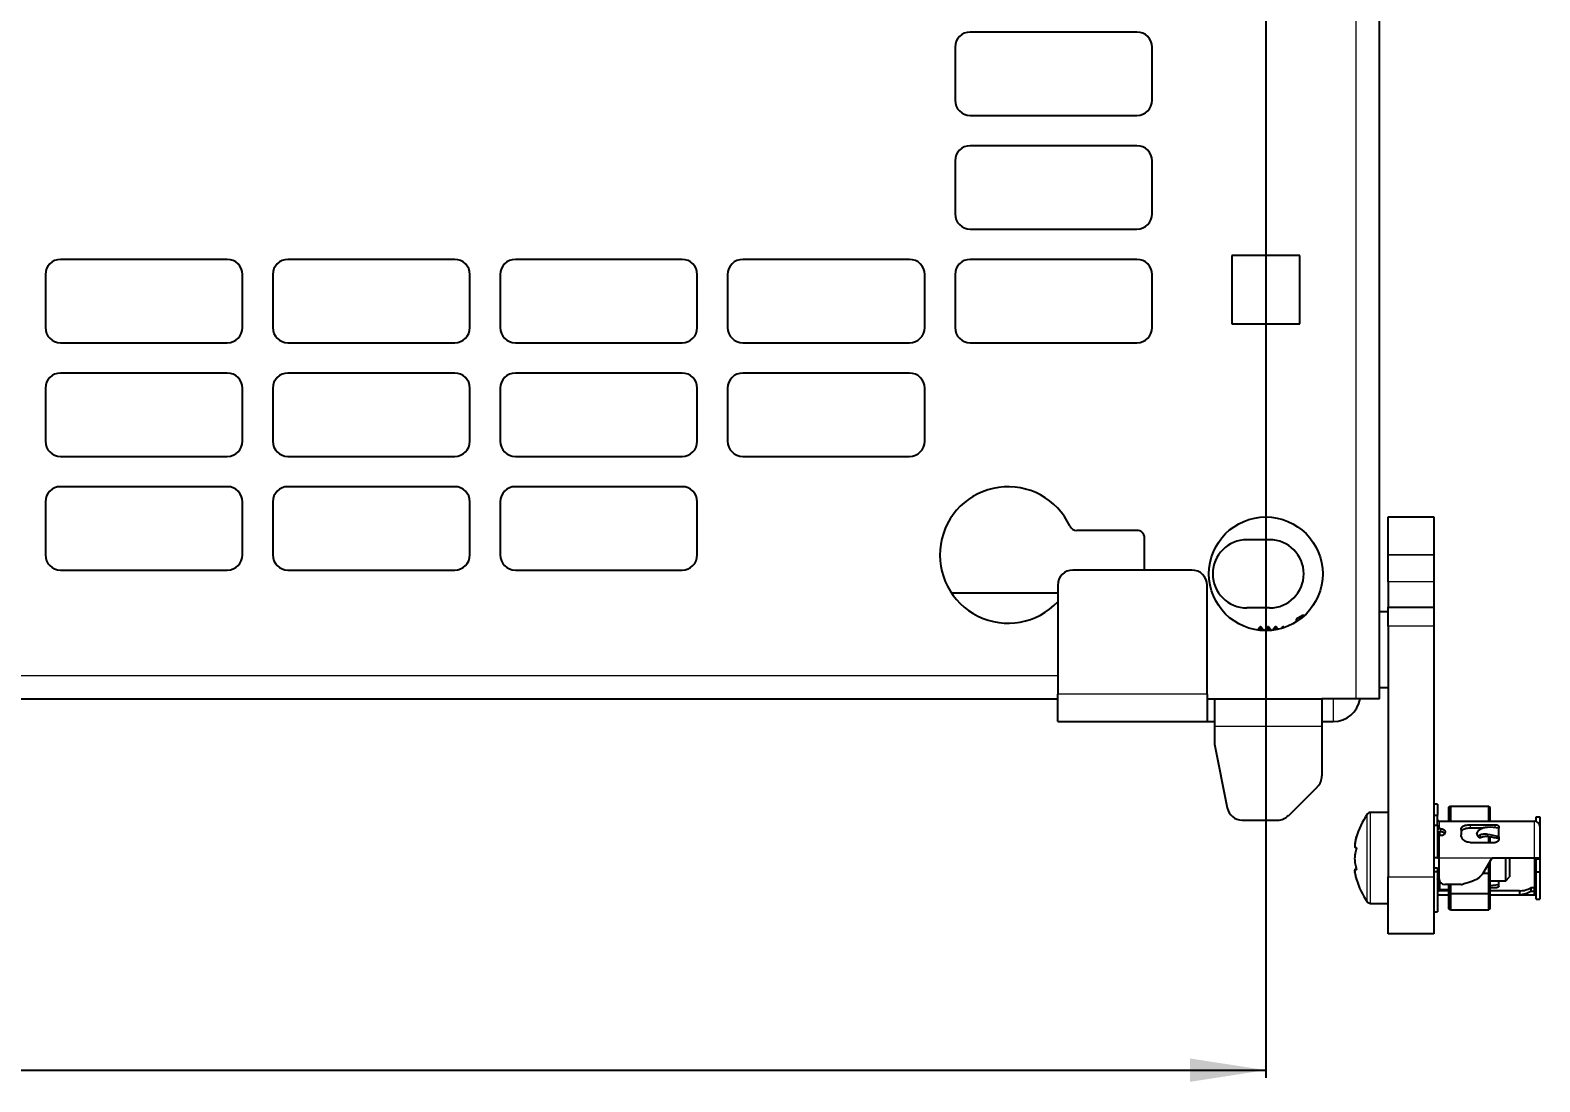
# Model space of a CAD drawing. Header units: millimetres. Extents: x -656 to 1253, y 650 to 1898.
# Drawn here: x -42.7 to 156.4, y 811.8 to 950.6 of the extents above; entities that cross this region are included whole.
import ezdxf

# ---------------------------------------------------------------- set-up
doc = ezdxf.new("R2010")
doc.units = ezdxf.units.MM
doc.layers.add('FORMAT', color=7, linetype='Continuous')
doc.styles.add('SLDTEXTSTYLE0', font='TXT', dxfattribs={"width": 0.75})
doc.dimstyles.new('SLDDIMSTYLE0', dxfattribs={"dimtxt": 20, "dimasz": 10, "dimexe": 0, "dimexo": 0.0625, "dimgap": 5, "dimtad": 2, "dimdec": 1, "dimrnd": 1e-09, "dimzin": 12, "dimdsep": 46, "dimtxsty": 'SLDTEXTSTYLE0', "dimsah": 1, "dimcen": 0.09, "dimadec": 0, "dimazin": 3, "dimtfac": 1, "dimtofl": 0, "dimtmove": 0, "dimatfit": 3, "dimfxl": 0, "dimfrac": 2, "dimtolj": 1, "dimtzin": 12, "dimarcsym": 0})

# ---------------------------------------------------------------- blocks, each defined once
blk = doc.blocks.new('_D_4')
at = {"layer": 'FORMAT'}
for p, q in [((-535.71, 1303.85), (-535.71, 812.36)), ((120.29, 1303.85), (120.29, 812.36)), ((-535.71, 813.36), (120.29, 813.36))]:
    blk.add_line(p, q, dxfattribs=at)
for points in [[(-535.71, 813.36), (-525.71, 811.82), (-525.71, 814.9)], [(120.29, 813.36), (110.29, 814.9), (110.29, 811.82)]]:
    blk.add_solid(points, dxfattribs=at)
at = {"layer": 'FORMAT', "insert": (-229.88, 839.14), "char_height": 20, "attachment_point": 1, "style": 'SLDTEXTSTYLE0'}
blk.add_mtext('656', dxfattribs=at)

msp = doc.modelspace()

# ---------------------------------------------------------------- linework, layer by layer
at = {"color": 8, "linetype": 'Continuous', "lineweight": 18}
for p, q in [((132.19, 862.36), (132.19, 1745.36)), ((142.44, 881.36), (136.44, 881.36)), ((136.44, 881.35), (142.44, 881.35)), ((142.44, 877.82), (136.44, 877.82)), ((142.44, 871.97), (136.44, 871.97)), ((-507.76, 865.45), (92.84, 865.45)), ((112.54, 862.96), (92.84, 862.96)), ((129.19, 862.36), (129.19, 859.36)), ((113.54, 858.76), (127.69, 858.76)), ((133.67, 835.59), (133.67, 847.13)), ((134.11, 835.36), (134.11, 847.36)), ((143.14, 846.21), (143.14, 845.2)), ((143.39, 844.81), (143.39, 845.2)), ((147.24, 845.75), (147.24, 845.3)), ((150.54, 845.3), (150.54, 845.75)), ((155.74, 841.36), (155.74, 846.21)), ((143.14, 844.31), (143.14, 841.36)), ((143.14, 841.36), (150.14, 841.36)), ((155.74, 837.41), (155.74, 841.36)), ((136.44, 838.86), (142.44, 838.86)), ((143.14, 837.91), (143.14, 837.01))]:
    msp.add_line(p, q, dxfattribs=at)
at = {"color": 7, "linetype": 'Continuous', "lineweight": 25}
for p, q in [((135.29, 862.36), (135.29, 1745.36)), ((103.29, 950.36), (81.29, 950.36)), ((79.29, 948.36), (79.29, 941.36)), ((105.29, 941.36), (105.29, 948.36)), ((81.29, 939.36), (103.29, 939.36)), ((103.29, 935.36), (81.29, 935.36)), ((79.29, 933.36), (79.29, 926.36)), ((105.29, 926.36), (105.29, 933.36)), ((81.29, 924.36), (103.29, 924.36)), ((-16.71, 920.36), (-38.71, 920.36)), ((13.29, 920.36), (-8.71, 920.36)), ((43.29, 920.36), (21.29, 920.36)), ((73.29, 920.36), (51.29, 920.36)), ((103.29, 920.36), (81.29, 920.36)), ((115.79, 920.86), (115.79, 911.86)), ((124.79, 920.86), (115.79, 920.86)), ((124.79, 911.86), (124.79, 920.86)), ((-40.71, 918.36), (-40.71, 911.36)), ((-14.71, 911.36), (-14.71, 918.36)), ((-10.71, 918.36), (-10.71, 911.36)), ((15.29, 911.36), (15.29, 918.36)), ((19.29, 918.36), (19.29, 911.36)), ((45.29, 911.36), (45.29, 918.36)), ((49.29, 918.36), (49.29, 911.36)), ((75.29, 911.36), (75.29, 918.36)), ((79.29, 918.36), (79.29, 911.36)), ((105.29, 911.36), (105.29, 918.36)), ((115.79, 911.86), (124.79, 911.86)), ((-38.71, 909.36), (-16.71, 909.36)), ((-8.71, 909.36), (13.29, 909.36)), ((21.29, 909.36), (43.29, 909.36)), ((51.29, 909.36), (73.29, 909.36)), ((81.29, 909.36), (103.29, 909.36)), ((-16.71, 905.36), (-38.71, 905.36)), ((13.29, 905.36), (-8.71, 905.36)), ((43.29, 905.36), (21.29, 905.36)), ((73.29, 905.36), (51.29, 905.36)), ((-40.71, 903.36), (-40.71, 896.36)), ((-14.71, 896.36), (-14.71, 903.36)), ((-10.71, 903.36), (-10.71, 896.36)), ((15.29, 896.36), (15.29, 903.36)), ((19.29, 903.36), (19.29, 896.36)), ((45.29, 896.36), (45.29, 903.36)), ((49.29, 903.36), (49.29, 896.36)), ((75.29, 896.36), (75.29, 903.36)), ((-38.71, 894.36), (-16.71, 894.36)), ((-8.71, 894.36), (13.29, 894.36)), ((21.29, 894.36), (43.29, 894.36)), ((51.29, 894.36), (73.29, 894.36)), ((-16.71, 890.36), (-38.71, 890.36)), ((13.29, 890.36), (-8.71, 890.36)), ((43.29, 890.36), (21.29, 890.36)), ((-40.71, 888.36), (-40.71, 881.36)), ((-14.71, 881.36), (-14.71, 888.36)), ((-10.71, 888.36), (-10.71, 881.36)), ((15.29, 881.36), (15.29, 888.36)), ((19.29, 888.36), (19.29, 881.36)), ((45.29, 881.36), (45.29, 888.36)), ((136.44, 886.36), (142.44, 886.36)), ((136.44, 881.36), (136.44, 886.36)), ((142.44, 886.36), (142.44, 881.36)), ((103.29, 884.6), (95.34, 884.6)), ((104.29, 879.36), (104.29, 883.6)), ((120.79, 883.36), (117.79, 883.36)), ((136.44, 881.36), (136.44, 881.35)), ((136.44, 877.82), (136.44, 881.35)), ((142.44, 881.36), (142.44, 881.35)), ((142.44, 881.35), (142.44, 877.82)), ((-38.71, 879.36), (-16.71, 879.36)), ((-8.71, 879.36), (13.29, 879.36)), ((21.29, 879.36), (43.29, 879.36)), ((110.54, 879.36), (94.84, 879.36)), ((78.8, 876.35), (92.84, 876.35)), ((92.84, 877.36), (92.84, 862.96)), ((112.54, 862.96), (112.54, 877.36)), ((136.44, 877.82), (136.44, 874.47)), ((142.44, 877.82), (142.44, 874.47)), ((120.79, 874.36), (117.79, 874.36)), ((136.44, 874.47), (142.44, 874.47)), ((136.44, 871.97), (136.44, 874.47)), ((142.44, 874.47), (142.44, 871.97)), ((125.15, 873.36), (124.29, 872.86)), ((124.29, 872.86), (124.29, 872.51)), ((125.38, 873.36), (125.15, 873.36)), ((125.15, 873.36), (125.15, 873.15)), ((136.44, 873.86), (135.29, 873.86)), ((119.54, 871.86), (119.29, 871.61)), ((119.29, 871.61), (119.29, 871.42)), ((119.65, 871.86), (119.54, 871.86)), ((119.54, 871.86), (119.54, 871.39)), ((120, 871.36), (119.65, 871.86)), ((119.65, 871.86), (119.65, 871.38)), ((120.52, 871.86), (120.17, 871.36)), ((120.65, 871.86), (120.52, 871.86)), ((120.52, 871.86), (120.52, 871.36)), ((120.98, 871.39), (120.65, 871.86)), ((120.65, 871.86), (120.65, 871.37)), ((121.52, 871.86), (121.21, 871.41)), ((121.65, 871.86), (121.52, 871.86)), ((121.52, 871.86), (121.52, 871.46)), ((121.88, 871.53), (121.65, 871.86)), ((121.65, 871.86), (121.65, 871.48)), ((122.52, 871.86), (122.37, 871.65)), ((122.65, 871.86), (122.52, 871.86)), ((122.52, 871.86), (122.52, 871.7)), ((122.72, 871.76), (122.65, 871.86)), ((122.65, 871.86), (122.65, 871.74)), ((136.44, 871.97), (136.44, 838.86)), ((142.44, 871.97), (142.44, 838.86)), ((-507.76, 862.35), (92.84, 862.35)), ((92.84, 859.36), (92.84, 862.96)), ((112.54, 862.96), (112.54, 859.36)), ((112.54, 862.36), (113.54, 862.36)), ((113.54, 862.36), (113.54, 858.76)), ((113.54, 862.36), (127.69, 862.36)), ((132.19, 862.36), (127.69, 862.36)), ((127.69, 862.36), (127.69, 858.76)), ((135.29, 862.36), (132.19, 862.36)), ((135.29, 863.86), (136.44, 863.86)), ((92.84, 859.36), (112.54, 859.36)), ((112.54, 859.36), (113.54, 859.36)), ((113.54, 858.76), (113.54, 856.36)), ((127.69, 859.36), (129.19, 859.36)), ((127.69, 858.76), (127.69, 852.19)), ((113.54, 856.36), (115.21, 847.96)), ((123.27, 846.94), (127.1, 850.77)), ((142.94, 848.46), (142.44, 848.46)), ((142.94, 848.46), (142.94, 846.99)), ((136.44, 847.36), (134.11, 847.36)), ((142.44, 846.99), (142.94, 846.99)), ((142.94, 845.68), (142.94, 846.99)), ((144.44, 848.07), (144.64, 848.2)), ((144.44, 846.21), (144.44, 848.07)), ((144.64, 848.2), (144.64, 846.21)), ((144.64, 848.2), (149.72, 848.2)), ((149.72, 846.21), (149.72, 848.2)), ((149.72, 848.2), (149.84, 847.97)), ((149.84, 847.97), (149.84, 846.21)), ((155.94, 846.79), (156.44, 846.79)), ((155.94, 846.18), (155.94, 846.79)), ((156.44, 846.79), (156.44, 845.51)), ((117.17, 846.36), (121.86, 846.36)), ((142.44, 845.68), (142.94, 845.68)), ((142.94, 845.68), (142.94, 841.36)), ((143.14, 846.21), (153.74, 846.21)), ((143.39, 845.2), (143.14, 845.2)), ((143.39, 844.81), (143.14, 844.81)), ((143.24, 844.31), (143.24, 844.81)), ((143.94, 844.85), (143.94, 844.73)), ((146.04, 845.11), (146.04, 844.43)), ((147.24, 845.75), (150.54, 845.75)), ((148.95, 845.3), (147.24, 845.3)), ((148.11, 844.55), (148.11, 844.58)), ((148.15, 844.41), (148.38, 844.12)), ((151.04, 845.52), (151.04, 845.31)), ((151.04, 844.17), (151.04, 845.31)), ((153.74, 846.21), (155.74, 846.21)), ((156.44, 845.51), (156.44, 841.36)), ((143.24, 844.36), (142.98, 844.36)), ((143.39, 844.31), (143.14, 844.31)), ((147.24, 843.41), (150.54, 843.41)), ((149.72, 843.41), (149.72, 844.18)), ((149.84, 844.13), (149.84, 843.41)), ((151.04, 844.17), (151.04, 843.85)), ((142.94, 841.36), (142.44, 841.36)), ((142.94, 841.36), (143.14, 841.36)), ((143.14, 838.61), (143.14, 841.36)), ((148.98, 839.36), (150.14, 841.36)), ((149.72, 839.36), (149.72, 840.64)), ((149.84, 840.84), (149.84, 839.36)), ((150.14, 841.36), (155.74, 841.36)), ((151.94, 841.22), (151.94, 841.36)), ((151.94, 838.36), (151.94, 841.22)), ((152.44, 841.36), (152.44, 838.86)), ((155.74, 841.36), (156.44, 841.36)), ((155.94, 841.23), (155.94, 841.36)), ((155.94, 841.23), (156.44, 841.23)), ((155.94, 839.53), (155.94, 841.23)), ((156.44, 841.36), (156.44, 841.23)), ((156.44, 841.23), (156.44, 839.53)), ((132.22, 839.83), (132.08, 839.83)), ((136.44, 831.36), (136.44, 838.86)), ((142.44, 840.05), (142.94, 840.05)), ((142.94, 839.52), (142.44, 839.52)), ((142.44, 838.86), (142.44, 831.36)), ((142.94, 840.05), (142.94, 839.52)), ((142.94, 839.91), (143.14, 839.9)), ((142.94, 839.52), (142.94, 834.26)), ((148.98, 839.36), (149.72, 839.36)), ((149.72, 836.66), (149.72, 839.36)), ((149.84, 839.36), (149.72, 839.36)), ((149.84, 839.36), (149.84, 836.69)), ((151.94, 838.36), (152.44, 838.86)), ((155.94, 839.53), (156.44, 839.53)), ((155.94, 835.93), (155.94, 839.53)), ((156.44, 839.53), (156.44, 835.93)), ((142.94, 838.36), (143.18, 838.36)), ((143.24, 837.91), (143.14, 837.91)), ((144.44, 837.01), (143.14, 837.01)), ((143.14, 836.51), (144.44, 836.51)), ((143.24, 837.21), (143.24, 838.23)), ((143.24, 837.21), (144.44, 837.21)), ((146.04, 837.86), (143.89, 837.86)), ((144.44, 836.68), (144.44, 837.86)), ((144.44, 834.64), (144.44, 836.68)), ((144.64, 836.66), (144.44, 836.68)), ((144.64, 837.86), (144.64, 836.66)), ((144.64, 836.66), (144.64, 834.51)), ((144.64, 836.66), (149.72, 836.66)), ((149.84, 836.69), (149.72, 836.66)), ((149.72, 834.51), (149.72, 836.66)), ((149.84, 838.36), (151.94, 838.36)), ((151.04, 837.82), (149.84, 837.7)), ((150.54, 837.41), (149.84, 837.41)), ((153.74, 837.01), (149.84, 837.01)), ((149.84, 836.69), (149.84, 834.74)), ((149.84, 836.51), (153.74, 836.51)), ((151.04, 837.82), (151.04, 838.36)), ((151.04, 837.65), (151.04, 837.82)), ((153.74, 837.01), (153.74, 836.51)), ((153.74, 836.51), (155.74, 836.51)), ((155.24, 837.41), (155.24, 836.96)), ((155.74, 837.41), (155.24, 837.41)), ((155.24, 836.96), (155.74, 836.96)), ((155.74, 836.96), (155.74, 837.41)), ((134.11, 835.36), (136.44, 835.36)), ((144.64, 834.51), (144.44, 834.64)), ((144.64, 834.51), (149.72, 834.51)), ((149.84, 834.74), (149.72, 834.51)), ((155.94, 835.93), (156.44, 835.93)), ((142.44, 834.26), (142.94, 834.26)), ((142.44, 831.36), (136.44, 831.36))]:
    msp.add_line(p, q, dxfattribs=at)
at = {"color": 7, "linetype": 'Continuous', "lineweight": 25, "flags": 128}
for points in [[(142.94, 844.83), (143, 844.82), (143.14, 844.81)], [(142.94, 844.43), (142.94, 844.41), (142.95, 844.38), (142.97, 844.36), (142.99, 844.35), (143.02, 844.33), (143.06, 844.32), (143.1, 844.31), (143.14, 844.31)], [(143.24, 844.48), (143.19, 844.39), (143.18, 844.36)], [(132.2, 844.04), (132.14, 843.79), (132.02, 843.28)], [(132.02, 839.44), (132.13, 838.93), (132.24, 838.54)], [(142.94, 837.88), (143, 837.9), (143.14, 837.91)], [(142.94, 836.98), (143, 836.99), (143.14, 837.01)], [(155.74, 836.51), (155.87, 836.52), (155.94, 836.54)]]:
    msp.add_lwpolyline(points, dxfattribs=at)
at = {"color": 7, "linetype": 'Continuous', "lineweight": 25}
msp.add_circle((120.29, 878.86), 7.5, dxfattribs=at)
for centre, radius, start, end in [((81.29, 948.36), 2, 90, 180), ((103.29, 948.36), 2, 0, 90), ((81.29, 941.36), 2, 180, 270), ((103.29, 941.36), 2, 270, 0), ((81.29, 933.36), 2, 90, 180), ((103.29, 933.36), 2, 0, 90), ((81.29, 926.36), 2, 180, 270), ((103.29, 926.36), 2, 270, 0), ((-38.71, 918.36), 2, 90, 180), ((-16.71, 918.36), 2, 0, 90), ((-8.71, 918.36), 2, 90, 180), ((13.29, 918.36), 2, 0, 90), ((21.29, 918.36), 2, 90, 180), ((43.29, 918.36), 2, 0, 90), ((51.29, 918.36), 2, 90, 180), ((73.29, 918.36), 2, 0, 90), ((81.29, 918.36), 2, 90, 180), ((103.29, 918.36), 2, 0, 90), ((-38.71, 911.36), 2, 180, 270), ((-16.71, 911.36), 2, 270, 0), ((-8.71, 911.36), 2, 180, 270), ((13.29, 911.36), 2, 270, 0), ((21.29, 911.36), 2, 180, 270), ((43.29, 911.36), 2, 270, 0), ((51.29, 911.36), 2, 180, 270), ((73.29, 911.36), 2, 270, 0), ((81.29, 911.36), 2, 180, 270), ((103.29, 911.36), 2, 270, 0), ((-38.71, 903.36), 2, 90, 180), ((-16.71, 903.36), 2, 0, 90), ((-8.71, 903.36), 2, 90, 180), ((13.29, 903.36), 2, 0, 90), ((21.29, 903.36), 2, 90, 180), ((43.29, 903.36), 2, 0, 90), ((51.29, 903.36), 2, 90, 180), ((73.29, 903.36), 2, 0, 90), ((-38.71, 896.36), 2, 180, 270), ((-16.71, 896.36), 2, 270, 0), ((-8.71, 896.36), 2, 180, 270), ((13.29, 896.36), 2, 270, 0), ((21.29, 896.36), 2, 180, 270), ((43.29, 896.36), 2, 270, 0), ((51.29, 896.36), 2, 180, 270), ((73.29, 896.36), 2, 270, 0), ((-38.71, 888.36), 2, 90, 180), ((-16.71, 888.36), 2, 0, 90), ((-8.71, 888.36), 2, 90, 180), ((13.29, 888.36), 2, 0, 90), ((21.29, 888.36), 2, 90, 180), ((43.29, 888.36), 2, 0, 90), ((86.29, 881.35), 9, 25.1507, 316.7004), ((95.34, 885.6), 1, 205.1507, 270), ((103.29, 883.6), 1, 0, 90), ((117.79, 878.86), 4.5, 90, 270), ((120.79, 878.86), 4.5, 270, 90), ((-38.71, 881.36), 2, 180, 270), ((-16.71, 881.36), 2, 270, 0), ((-8.71, 881.36), 2, 180, 270), ((13.29, 881.36), 2, 270, 0), ((21.29, 881.36), 2, 180, 270), ((43.29, 881.36), 2, 270, 0), ((94.84, 877.36), 2, 90, 180), ((110.54, 877.36), 2, 0, 90), ((129.19, 862.96), 3.6, 270, 350.4059), ((125.69, 852.19), 2, 315, 0), ((117.17, 848.36), 2, 191.3099, 270), ((121.86, 848.36), 2, 270, 315), ((141.84, 841.36), 10, 144.7485, 164.4243), ((134.11, 846.82), 0.54, 90, 144.7485), ((143.14, 846.41), 0.2, 180, 270), ((143.12, 845.39), 0.183, 187.3339, 275.8124), ((155.74, 845.51), 0.7, 0, 90), ((141.84, 841.36), 10, 196.3891, 215.2515), ((143.89, 838.61), 0.75, 180, 270), ((143.03, 838.28), 0.0996, 125.5332, 176.0721), ((143.14, 836.31), 0.2, 90, 180), ((146.04, 838.61), 0.75, 270, 285.0484), ((155.74, 837.21), 0.2, 270, 0), ((134.11, 835.9), 0.54, 215.2515, 270)]:
    msp.add_arc(centre, radius, start, end, dxfattribs=at)
for points, knots in [([(143.39, 845.2), (143.45, 845.2), (143.57, 845.19), (143.74, 845.14), (143.86, 845.05), (143.93, 844.94), (143.93, 844.87), (143.94, 844.85)], [0, 0, 0, 0, 0.214393, 0.428789, 0.643061, 0.856854, 1, 1, 1, 1]), ([(143.9, 844.58), (143.87, 844.62), (143.82, 844.69), (143.68, 844.76), (143.53, 844.8), (143.43, 844.81), (143.39, 844.81)], [0, 0, 0, 0, 0.252501, 0.531568, 0.811143, 1, 1, 1, 1]), ([(143.94, 844.73), (143.93, 844.68), (143.92, 844.59), (143.82, 844.47), (143.68, 844.37), (143.53, 844.32), (143.43, 844.31), (143.39, 844.31)], [0, 0, 0, 0, 0.2143054, 0.4286504, 0.6422794, 0.8562229, 1, 1, 1, 1]), ([(146.04, 845.11), (146.05, 845.19), (146.07, 845.36), (146.27, 845.55), (146.57, 845.68), (146.91, 845.74), (147.14, 845.75), (147.24, 845.75)], [0, 0, 0, 0, 0.2128333, 0.4258501, 0.6355415, 0.8465873, 1, 1, 1, 1]), ([(147.24, 845.3), (147.1, 845.29), (146.83, 845.28), (146.47, 845.19), (146.2, 845.04), (146.06, 844.85), (146.04, 844.7), (146.04, 844.64)], [0, 0, 0, 0, 0.212875, 0.425767, 0.637937, 0.847353, 1, 1, 1, 1]), ([(147.24, 843.41), (147.1, 843.42), (146.83, 843.44), (146.47, 843.63), (146.2, 843.89), (146.06, 844.18), (146.04, 844.36), (146.04, 844.43)], [0, 0, 0, 0, 0.213238, 0.42649, 0.63916, 0.849598, 1, 1, 1, 1]), ([(148.51, 845.09), (148.46, 845.06), (148.37, 845.01), (148.24, 844.89), (148.15, 844.76), (148.11, 844.65), (148.11, 844.6), (148.11, 844.58)], [0, 0, 0, 0, 0.225867, 0.451734, 0.677598, 0.903479, 1, 1, 1, 1]), ([(148.11, 844.55), (148.11, 844.51), (148.12, 844.44), (148.2, 844.36), (148.31, 844.32), (148.42, 844.33), (148.49, 844.35), (148.51, 844.36)], [0, 0, 0, 0, 0.225883, 0.451767, 0.67765, 0.903524, 1, 1, 1, 1]), ([(151.04, 845.31), (150.54, 845.37), (149.87, 845.45), (148.97, 845.35), (148.67, 845.18), (148.51, 845.09)], [0, 0, 0, 0, 0.5876932, 0.7908183, 1, 1, 1, 1]), ([(151.04, 844.17), (150.54, 844.28), (149.87, 844.43), (148.97, 844.54), (148.67, 844.42), (148.51, 844.36)], [0, 0, 0, 0, 0.587693, 0.790818, 1, 1, 1, 1]), ([(150.54, 845.75), (150.59, 845.75), (150.7, 845.75), (150.85, 845.71), (150.97, 845.65), (151.03, 845.58), (151.03, 845.54), (151.04, 845.52)], [0, 0, 0, 0, 0.214445, 0.428893, 0.643239, 0.857188, 1, 1, 1, 1]), ([(132.2, 844.05), (132.21, 844.07), (132.22, 844.11), (132.23, 844.14), (132.23, 844.15), (132.24, 844.15), (132.23, 844.14), (132.22, 844.11), (132.17, 843.89), (132.07, 843.5), (132.01, 843.05), (132.01, 842.8), (132.07, 842.73), (132.15, 842.73), (132.21, 842.72), (132.23, 842.7), (132.23, 842.67), (132.24, 842.65), (132.23, 842.62), (132.23, 842.56), (132.18, 842.39), (132.1, 842.1), (132.03, 841.71), (132, 841.3), (132.03, 840.8), (132.11, 840.4), (132.19, 840.08), (132.22, 839.96), (132.23, 839.89), (132.24, 839.86), (132.24, 839.84), (132.23, 839.82), (132.21, 839.79), (132.13, 839.8), (132.05, 839.86), (132, 839.76), (132.02, 839.46), (132.1, 839.09), (132.17, 838.8), (132.2, 838.69), (132.22, 838.62), (132.23, 838.58), (132.23, 838.56), (132.23, 838.56), (132.24, 838.56)], [0, 0, 0, 0, 0.010728, 0.015224, 0.018112, 0.020571, 0.023024, 0.027377, 0.040819, 0.103498, 0.166695, 0.204011, 0.256335, 0.314494, 0.327735, 0.341099, 0.344105, 0.346621, 0.34914, 0.352978, 0.363553, 0.410702, 0.470972, 0.507237, 0.543762, 0.627026, 0.651816, 0.664256, 0.66927, 0.671997, 0.674747, 0.677852, 0.683424, 0.704689, 0.788652, 0.828321, 0.868497, 0.946466, 0.965714, 0.977954, 0.986009, 0.994111, 0.997345, 1, 1, 1, 1]), ([(132.02, 843.27), (132.02, 843.25), (132.01, 843.2), (132.01, 843.21), (132.02, 843.22)], [0, 0, 0, 0, 0.65651, 1, 1, 1, 1]), ([(148.39, 844.12), (148.4, 844.11), (148.41, 844.09), (148.42, 844.08), (148.43, 844.07)], [0, 0, 0, 0, 0.872289, 1, 1, 1, 1]), ([(148.76, 844.05), (148.71, 844.04), (148.61, 844.01), (148.5, 844.03), (148.45, 844.06), (148.43, 844.07)], [0, 0, 0, 0, 0.3691258, 0.7382556, 1, 1, 1, 1]), ([(151.04, 843.88), (150.61, 843.98), (150.01, 844.12), (149.2, 844.23), (148.91, 844.11), (148.76, 844.05)], [0, 0, 0, 0, 0.5666604, 0.7809048, 1, 1, 1, 1]), ([(151.04, 843.85), (151.03, 843.8), (151.02, 843.7), (150.93, 843.57), (150.81, 843.47), (150.67, 843.41), (150.57, 843.41), (150.54, 843.41)], [0, 0, 0, 0, 0.214373, 0.428779, 0.642592, 0.856666, 1, 1, 1, 1]), ([(132.02, 839.44), (132.02, 839.46), (132.01, 839.51), (132.01, 839.5), (132.02, 839.49)], [0, 0, 0, 0, 0.4297743, 1, 1, 1, 1]), ([(142.94, 839.64), (142.94, 839.65), (142.94, 839.67), (142.96, 839.7), (142.99, 839.72), (143.06, 839.71), (143.11, 839.71), (143.14, 839.7)], [0, 0, 0, 0, 0.195302, 0.377541, 0.538909, 0.761383, 1, 1, 1, 1]), ([(142.94, 838.58), (142.94, 838.59), (142.94, 838.61), (142.96, 838.64), (142.99, 838.67), (143.07, 838.68), (143.12, 838.69), (143.15, 838.69)], [0, 0, 0, 0, 0.187462, 0.362386, 0.517277, 0.750642, 1, 1, 1, 1]), ([(148.98, 839.36), (148.81, 839.14), (148.46, 838.7), (147.48, 838.23), (146.72, 838.02), (146.23, 837.88)], [0, 0, 0, 0, 0.254027, 0.526591, 1, 1, 1, 1]), ([(151.04, 837.65), (151.03, 837.62), (151.02, 837.57), (150.93, 837.49), (150.81, 837.44), (150.67, 837.42), (150.57, 837.42), (150.54, 837.41)], [0, 0, 0, 0, 0.214295, 0.42863, 0.64223, 0.856153, 1, 1, 1, 1]), ([(153.74, 837.01), (154.02, 837.03), (154.52, 837.08), (155.02, 837.31), (155.24, 837.41)], [0, 0, 0, 0, 0.559868, 1, 1, 1, 1]), ([(153.74, 836.51), (154.02, 836.54), (154.52, 836.6), (155.02, 836.85), (155.24, 836.96)], [0, 0, 0, 0, 0.5599109, 1, 1, 1, 1]), ([(155.74, 836.51), (155.74, 836.54), (155.74, 836.6), (155.74, 836.85), (155.74, 836.96)], [0, 0, 0, 0, 0.559866, 1, 1, 1, 1])]:
    msp.add_open_spline(points, degree=3, knots=knots, dxfattribs=at)
at = {"color": 8, "linetype": 'Continuous', "lineweight": 18}
msp.add_open_spline([(148.51, 844.36), (148.55, 844.3), (148.62, 844.22), (148.7, 844.12), (148.75, 844.07), (148.76, 844.05)], degree=3, knots=[0, 0, 0, 0, 0.502362, 0.815418, 1, 1, 1, 1], dxfattribs=at)

# ---------------------------------------------------------------- dimensions: what is measured, and where the dimension line sits
at = {"layer": 'FORMAT'}
dim = msp.add_linear_dim(base=(120.29, 813.36), p1=(-535.71, 1303.86), p2=(120.29, 1303.86), angle=0, dimstyle='SLDDIMSTYLE0', dxfattribs=at)
dim.commit()
dim.dimension.update_dxf_attribs({"geometry": '_D_4', "text_midpoint": (-207.71, 813.36), "dimtype": 160})

doc.saveas('drawing.dxf')
